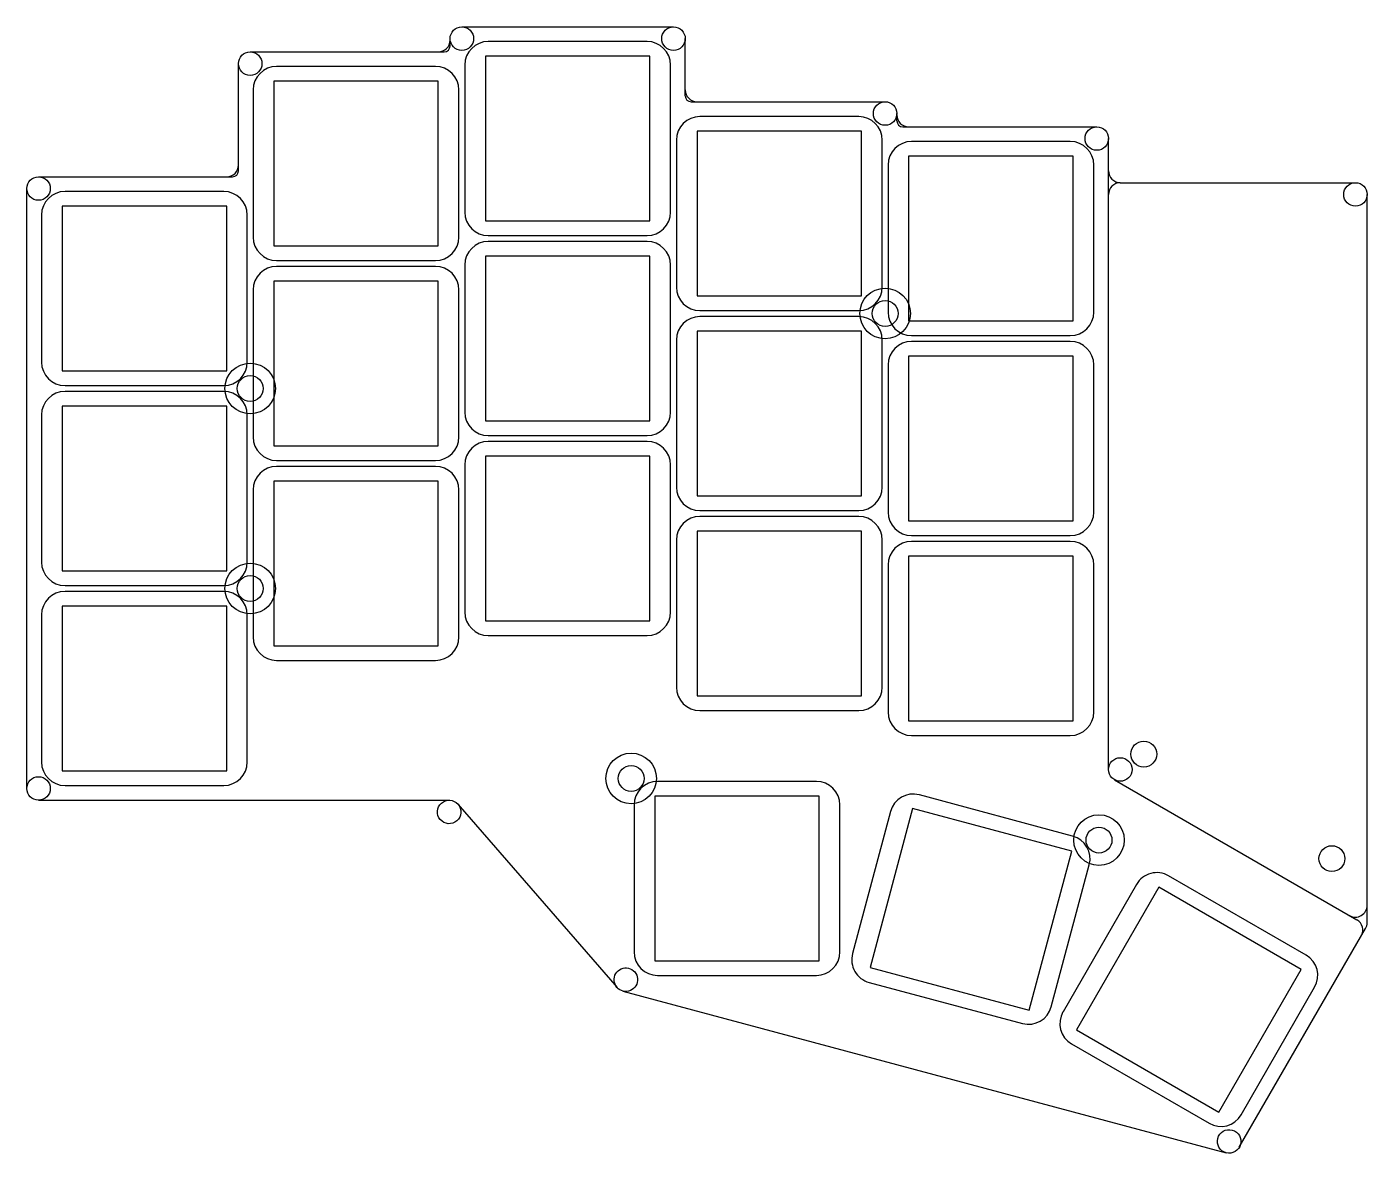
# Model space of a CAD drawing. Header units: millimetres. Extents: x 90 to 204, y -140 to -44.
import ezdxf

# ---------------------------------------------------------------- set-up
doc = ezdxf.new("R2010")
doc.units = ezdxf.units.MM

msp = doc.modelspace()

# ---------------------------------------------------------------- linework, layer by layer
for p, q in [((127, -43.75), (145, -43.75)), ((126, -45.38), (126, -44.75)), ((142.75, -45), (129.25, -45)), ((146, -49.62), (146, -44.75)), ((109, -45.88), (125.5, -45.88)), ((143, -46.25), (129, -46.25)), ((129, -46.25), (129, -60.25)), ((143, -60.25), (143, -46.25)), ((108, -56), (108, -46.88)), ((124.75, -47.12), (111.25, -47.12)), ((127.25, -47), (127.25, -59.5)), ((144.75, -59.5), (144.75, -47)), ((125, -48.38), (111, -48.38)), ((111, -48.38), (111, -62.38)), ((125, -62.38), (125, -48.38)), ((109.25, -49.12), (109.25, -61.62)), ((126.75, -61.62), (126.75, -49.12)), ((146.5, -50.12), (163, -50.12)), ((164, -51.75), (164, -51.12)), ((160.75, -51.38), (147.25, -51.38)), ((164.5, -52.25), (181, -52.25)), ((145.25, -53.38), (145.25, -65.88)), ((161, -52.62), (147, -52.62)), ((147, -52.62), (147, -66.62)), ((161, -66.62), (161, -52.62)), ((162.75, -65.88), (162.75, -53.38)), ((178.75, -53.5), (165.25, -53.5)), ((182, -106.89), (182, -53.25)), ((163.25, -55.5), (163.25, -68)), ((179, -54.75), (165, -54.75)), ((165, -54.75), (165, -68.75)), ((179, -68.75), (179, -54.75)), ((180.75, -68), (180.75, -55.5)), ((91, -56.5), (107.5, -56.5)), ((90, -108.5), (90, -57.5)), ((106.75, -57.75), (93.25, -57.75)), ((183, -57), (203, -57)), ((204, -119.91), (204, -58)), ((107, -59), (93, -59)), ((93, -59), (93, -73)), ((107, -73), (107, -59)), ((91.25, -59.75), (91.25, -72.25)), ((108.75, -72.25), (108.75, -59.75)), ((129, -60.25), (143, -60.25)), ((129.25, -61.5), (142.75, -61.5)), ((111, -62.38), (125, -62.38)), ((142.75, -62), (129.25, -62)), ((111.25, -63.62), (124.75, -63.62)), ((143, -63.25), (129, -63.25)), ((129, -63.25), (129, -77.25)), ((143, -77.25), (143, -63.25)), ((124.75, -64.12), (111.25, -64.12)), ((127.25, -64), (127.25, -76.5)), ((144.75, -76.5), (144.75, -64)), ((125, -65.38), (111, -65.38)), ((111, -65.38), (111, -79.38)), ((125, -79.38), (125, -65.38)), ((109.25, -66.12), (109.25, -78.62)), ((126.75, -78.62), (126.75, -66.12)), ((147, -66.62), (161, -66.62)), ((147.25, -67.88), (160.75, -67.88)), ((160.75, -68.38), (147.25, -68.38)), ((165, -68.75), (179, -68.75)), ((145.25, -70.38), (145.25, -82.88)), ((161, -69.62), (147, -69.62)), ((147, -69.62), (147, -83.62)), ((161, -83.62), (161, -69.62)), ((162.75, -82.88), (162.75, -70.38)), ((165.25, -70), (178.75, -70)), ((178.75, -70.5), (165.25, -70.5)), ((179, -71.75), (165, -71.75)), ((165, -71.75), (165, -85.75)), ((179, -85.75), (179, -71.75)), ((163.25, -72.5), (163.25, -85)), ((180.75, -85), (180.75, -72.5)), ((93, -73), (107, -73)), ((93.25, -74.25), (106.75, -74.25)), ((106.75, -74.75), (93.25, -74.75)), ((107, -76), (93, -76)), ((93, -76), (93, -90)), ((107, -90), (107, -76)), ((91.25, -76.75), (91.25, -89.25)), ((108.75, -89.25), (108.75, -76.75)), ((129, -77.25), (143, -77.25)), ((129.25, -78.5), (142.75, -78.5)), ((111, -79.38), (125, -79.38)), ((142.75, -79), (129.25, -79)), ((111.25, -80.62), (124.75, -80.62)), ((143, -80.25), (129, -80.25)), ((129, -80.25), (129, -94.25)), ((143, -94.25), (143, -80.25)), ((124.75, -81.12), (111.25, -81.12)), ((127.25, -81), (127.25, -93.5)), ((144.75, -93.5), (144.75, -81)), ((109.25, -83.12), (109.25, -95.62)), ((125, -82.38), (111, -82.38)), ((111, -82.38), (111, -96.38)), ((125, -96.38), (125, -82.38)), ((126.75, -95.62), (126.75, -83.12)), ((147, -83.62), (161, -83.62)), ((147.25, -84.88), (160.75, -84.88)), ((160.75, -85.38), (147.25, -85.38)), ((161, -86.62), (147, -86.62)), ((147, -86.62), (147, -100.62)), ((161, -100.62), (161, -86.62)), ((165, -85.75), (179, -85.75)), ((145.25, -87.38), (145.25, -99.88)), ((162.75, -99.88), (162.75, -87.38)), ((165.25, -87), (178.75, -87)), ((178.75, -87.5), (165.25, -87.5)), ((179, -88.75), (165, -88.75)), ((165, -88.75), (165, -102.75)), ((179, -102.75), (179, -88.75)), ((93, -90), (107, -90)), ((163.25, -89.5), (163.25, -102)), ((180.75, -102), (180.75, -89.5)), ((93.25, -91.25), (106.75, -91.25)), ((106.75, -91.75), (93.25, -91.75)), ((107, -93), (93, -93)), ((93, -93), (93, -107)), ((107, -107), (107, -93)), ((91.25, -93.75), (91.25, -106.25)), ((108.75, -106.25), (108.75, -93.75)), ((129, -94.25), (143, -94.25)), ((129.25, -95.5), (142.75, -95.5)), ((111, -96.38), (125, -96.38)), ((111.25, -97.62), (124.75, -97.62)), ((147, -100.62), (161, -100.62)), ((147.25, -101.88), (160.75, -101.88)), ((165, -102.75), (179, -102.75)), ((165.25, -104), (178.75, -104)), ((93, -107), (107, -107)), ((93.25, -108.25), (106.75, -108.25)), ((157.15, -107.9), (143.65, -107.9)), ((182.5, -107.76), (203.13, -119.67)), ((157.4, -109.15), (143.4, -109.15)), ((143.4, -109.15), (143.4, -123.15)), ((157.4, -123.15), (157.4, -109.15)), ((178.95, -112.55), (165.91, -109.05)), ((91, -109.5), (125.92, -109.5)), ((126.67, -109.84), (140.2, -125.42)), ((141.65, -109.9), (141.65, -122.4)), ((159.15, -122.4), (159.15, -109.9)), ((163.46, -110.47), (160.22, -122.54)), ((165.34, -110.2), (161.72, -123.72)), ((178.87, -113.82), (165.34, -110.2)), ((175.24, -127.34), (178.87, -113.82)), ((177.13, -127.07), (180.36, -115)), ((198.8, -122.68), (187.11, -115.93)), ((184.38, -116.66), (178.13, -127.49)), ((186.27, -116.89), (179.27, -129.01)), ((198.39, -123.89), (186.27, -116.89)), ((193.12, -139.01), (203.87, -120.41)), ((143.4, -123.15), (157.4, -123.15)), ((161.72, -123.72), (175.24, -127.34)), ((191.39, -136.01), (198.39, -123.89)), ((143.65, -124.4), (157.15, -124.4)), ((161.64, -124.99), (174.68, -128.48)), ((140.7, -125.73), (192, -139.48)), ((193.28, -136.24), (199.53, -125.41)), ((179.27, -129.01), (191.39, -136.01)), ((178.86, -130.22), (190.55, -136.97))]:
    msp.add_line(p, q)
for centre, radius in [((163, -68.12), 2.15), ((163, -68.12), 1.1), ((109, -74.5), 2.15), ((109, -74.5), 1.1), ((109, -91.5), 2.15), ((109, -91.5), 1.1), ((185, -105.58), 1.1), ((141.4, -107.65), 2.15), ((141.4, -107.65), 1.1), ((181.19, -112.89), 2.15), ((181.19, -112.89), 1.1), ((201, -114.47), 1.1)]:
    msp.add_circle(centre, radius)
for centre, radius, start, end in [((127, -44.75), 1, 90, 450), ((145, -44.75), 1, 0, 360), ((125, -44.88), 1, 270, 0), ((125.5, -45.38), 0.5, 270, 0), ((129.25, -47), 2, 90, 180), ((142.75, -47), 2, 0, 90), ((109, -46.88), 1, 90, 450), ((111.25, -49.12), 2, 90, 180), ((124.75, -49.12), 2, 0, 90), ((147, -49.12), 1, 180, 270), ((146.5, -49.62), 0.5, 180, 270), ((163, -51.12), 1, 0, 360), ((165, -51.25), 1, 180, 270), ((147.25, -53.38), 2, 90, 180), ((160.75, -53.38), 2, 0, 90), ((164.5, -51.75), 0.5, 180, 270), ((181, -53.25), 1, 0, 360), ((165.25, -55.5), 2, 90, 180), ((178.75, -55.5), 2, 0, 90), ((107, -55.5), 1, 270, 0), ((91, -57.5), 1, 90, 450), ((107.5, -56), 0.5, 270, 0), ((183, -56), 1, 180, 270), ((93.25, -59.75), 2, 90, 180), ((106.75, -59.75), 2, 0, 90), ((183, -58), 1, 90, 180), ((203, -58), 1, 0, 360), ((129.25, -59.5), 2, 180, 270), ((142.75, -59.5), 2, 270, 0), ((111.25, -61.62), 2, 180, 270), ((124.75, -61.62), 2, 270, 0), ((129.25, -64), 2, 90, 180), ((142.75, -64), 2, 0, 90), ((111.25, -66.12), 2, 90, 180), ((124.75, -66.12), 2, 0, 90), ((147.25, -65.88), 2, 180, 270), ((160.75, -65.88), 2, 270, 0), ((147.25, -70.38), 2, 90, 180), ((160.75, -70.38), 2, 0, 90), ((165.25, -68), 2, 180, 270), ((178.75, -68), 2, 270, 0), ((165.25, -72.5), 2, 90, 180), ((178.75, -72.5), 2, 0, 90), ((93.25, -72.25), 2, 180, 270), ((106.75, -72.25), 2, 270, 0), ((93.25, -76.75), 2, 90, 180), ((106.75, -76.75), 2, 0, 90), ((129.25, -76.5), 2, 180, 270), ((142.75, -76.5), 2, 270, 0), ((111.25, -78.62), 2, 180, 270), ((124.75, -78.62), 2, 270, 0), ((129.25, -81), 2, 90, 180), ((142.75, -81), 2, 0, 90), ((111.25, -83.12), 2, 90, 180), ((124.75, -83.12), 2, 0, 90), ((147.25, -82.88), 2, 180, 270), ((160.75, -82.88), 2, 270, 0), ((147.25, -87.38), 2, 90, 180), ((160.75, -87.38), 2, 0, 90), ((165.25, -85), 2, 180, 270), ((178.75, -85), 2, 270, 0), ((165.25, -89.5), 2, 90, 180), ((178.75, -89.5), 2, 0, 90), ((93.25, -89.25), 2, 180, 270), ((106.75, -89.25), 2, 270, 0), ((93.25, -93.75), 2, 90, 180), ((106.75, -93.75), 2, 0, 90), ((129.25, -93.5), 2, 180, 270), ((142.75, -93.5), 2, 270, 0), ((111.25, -95.62), 2, 180, 270), ((124.75, -95.62), 2, 270, 0), ((147.25, -99.88), 2, 180, 270), ((160.75, -99.88), 2, 270, 0), ((165.25, -102), 2, 180, 270), ((178.75, -102), 2, 270, 0), ((183, -106.89), 1, 180, 540), ((93.25, -106.25), 2, 180, 270), ((106.75, -106.25), 2, 270, 0), ((91, -108.5), 1, 180, 540), ((143.65, -109.9), 2, 90, 180), ((157.15, -109.9), 2, 0, 90), ((165.39, -110.98), 2, 75, 165), ((125.92, -110.5), 1, 40.9717, 400.9717), ((178.43, -114.48), 2, 345, 75), ((186.11, -117.66), 2, 60, 150), ((203, -118.44), 1, 240, 0), ((202.63, -120.54), 1, 330, 60), ((203, -119.91), 1, 330, 0), ((143.65, -122.4), 2, 180, 270), ((157.15, -122.4), 2, 270, 0), ((162.16, -123.06), 2, 165, 255), ((197.8, -124.41), 2, 330, 60), ((140.95, -124.76), 1, 220.9717, 580.9717), ((175.2, -126.55), 2, 255, 345), ((179.86, -128.49), 2, 150, 240), ((191.55, -135.24), 2, 240, 330), ((192.26, -138.51), 1, 255, 615)]:
    msp.add_arc(centre, radius, start, end)

doc.saveas('drawing.dxf')
